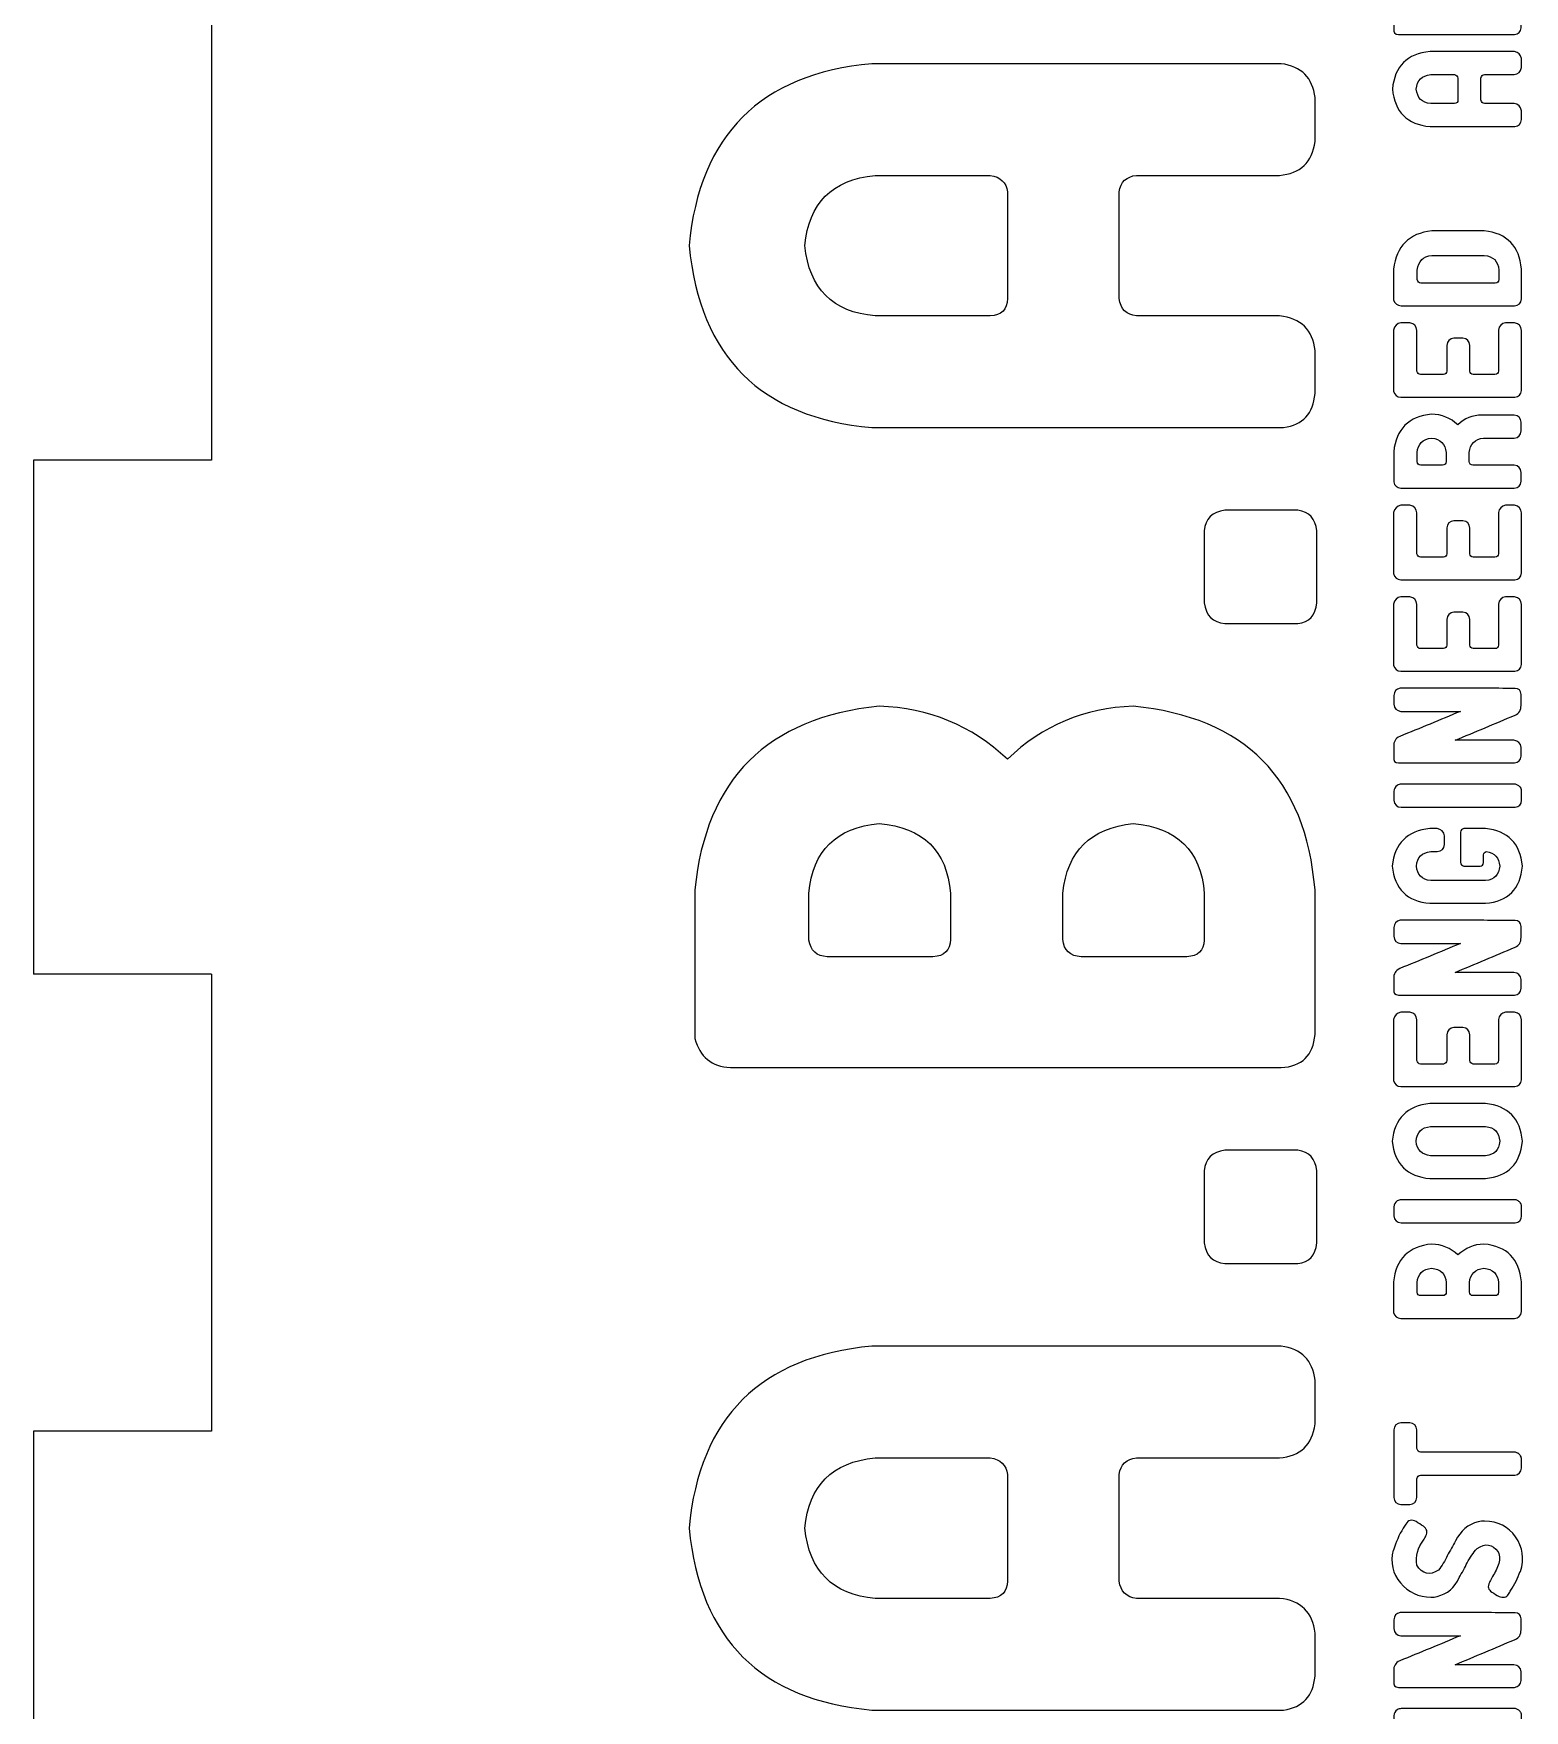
# Model space of a CAD drawing. Extents: x 10 to 273, y 8 to 192.
# Drawn here: x 72.91 to 98.9, y 128.54 to 157.78 of the extents above; entities that cross this region are included whole.
import ezdxf

# ---------------------------------------------------------------- set-up
doc = ezdxf.new("R2010")
doc.units = 0
doc.header["$MEASUREMENT"] = 0
doc.layers.add('LAYER_1', color=7, linetype='CONTINUOUS')

# ---------------------------------------------------------------- blocks, each defined once
blk = doc.blocks.new('BLOCK_4')
at = {"layer": 'LAYER_1', "color": 7}
for points in [[(76.008, 158.305), (76.008, 150.341)], [(76.008, 150.341), (72.908, 150.341)], [(72.908, 150.341), (72.908, 141.378)], [(76.008, 141.378), (72.908, 141.378)], [(76.008, 141.378), (76.008, 133.414)], [(76.008, 133.414), (72.908, 133.414)], [(72.908, 133.414), (72.908, 124.45)]]:
    blk.add_lwpolyline(points, dxfattribs=at)
blk = doc.blocks.new('BLOCK_8')
at = {"layer": 'LAYER_1', "color": 3}
for points, knots in [([(84.335, 154.081), (84.518, 156.013), (85.58, 157.07), (87.521, 157.253), (87.521, 157.253), (94.656, 157.253), (94.656, 157.253), (95.012, 157.204), (95.209, 157.007), (95.247, 156.661), (95.247, 156.661), (95.247, 155.897), (95.247, 155.897), (95.199, 155.532), (94.993, 155.335), (94.627, 155.306), (94.627, 155.306), (92.134, 155.306), (92.134, 155.306), (91.961, 155.287), (91.86, 155.191), (91.831, 155.018), (91.831, 155.018), (91.831, 153.159), (91.831, 153.159), (91.86, 152.976), (91.961, 152.875), (92.134, 152.856), (92.134, 152.856), (94.627, 152.856), (94.627, 152.856), (95.002, 152.817), (95.209, 152.616), (95.247, 152.251), (95.247, 152.251), (95.247, 151.501), (95.247, 151.501), (95.218, 151.155), (95.036, 150.958), (94.7, 150.91), (94.7, 150.91), (87.521, 150.91), (87.521, 150.91), (85.589, 151.083), (84.527, 152.14), (84.335, 154.081)], [0, 0, 0, 0, 1, 1, 1, 2, 2, 2, 3, 3, 3, 4, 4, 4, 5, 5, 5, 6, 6, 6, 7, 7, 7, 8, 8, 8, 9, 9, 9, 10, 10, 10, 11, 11, 11, 12, 12, 12, 13, 13, 13, 14, 14, 14, 15, 15, 15, 15]), ([(89.582, 155.306), (89.582, 155.306), (87.578, 155.306), (87.578, 155.306), (86.829, 155.229), (86.42, 154.821), (86.353, 154.081), (86.43, 153.331), (86.839, 152.923), (87.578, 152.856), (87.578, 152.856), (89.582, 152.856), (89.582, 152.856), (89.784, 152.865), (89.885, 152.966), (89.885, 153.159), (89.885, 153.159), (89.885, 155.018), (89.885, 155.018), (89.866, 155.181), (89.765, 155.278), (89.582, 155.306)], [0, 0, 0, 0, 1, 1, 1, 2, 2, 2, 3, 3, 3, 4, 4, 4, 5, 5, 5, 6, 6, 6, 7, 7, 7, 7]), ([(94.945, 149.468), (95.146, 149.44), (95.257, 149.319), (95.276, 149.108), (95.276, 149.108), (95.276, 147.854), (95.276, 147.854), (95.257, 147.632), (95.146, 147.513), (94.945, 147.493), (94.945, 147.493), (93.676, 147.493), (93.676, 147.493), (93.465, 147.513), (93.345, 147.632), (93.316, 147.854), (93.316, 147.854), (93.316, 149.108), (93.316, 149.108), (93.335, 149.319), (93.455, 149.44), (93.676, 149.468), (93.676, 149.468), (94.945, 149.468), (94.945, 149.468)], [0, 0, 0, 0, 1, 1, 1, 2, 2, 2, 3, 3, 3, 4, 4, 4, 5, 5, 5, 6, 6, 6, 7, 7, 7, 8, 8, 8, 8]), ([(87.65, 146.052), (88.515, 146.023), (89.26, 145.715), (89.885, 145.129), (90.5, 145.715), (91.23, 146.023), (92.076, 146.052), (94.027, 145.86), (95.084, 144.793), (95.247, 142.852), (95.247, 142.852), (95.247, 140.329), (95.247, 140.329), (95.218, 139.963), (95.021, 139.771), (94.656, 139.752), (94.656, 139.752), (94.007, 139.752), (94.007, 139.752), (94.007, 139.752), (85.719, 139.752), (85.719, 139.752), (85.719, 139.752), (85.056, 139.752), (85.056, 139.752), (84.729, 139.771), (84.522, 139.94), (84.436, 140.257), (84.436, 140.257), (84.436, 142.852), (84.436, 142.852), (84.628, 144.783), (85.7, 145.85), (87.65, 146.052)], [0, 0, 0, 0, 1, 1, 1, 2, 2, 2, 3, 3, 3, 4, 4, 4, 5, 5, 5, 6, 6, 6, 7, 7, 7, 8, 8, 8, 9, 9, 9, 10, 10, 10, 11, 11, 11, 11]), ([(88.89, 142.794), (88.832, 143.534), (88.419, 143.937), (87.65, 144.005), (86.901, 143.937), (86.492, 143.534), (86.425, 142.794), (86.425, 142.794), (86.425, 141.972), (86.425, 141.972), (86.454, 141.789), (86.56, 141.694), (86.742, 141.684), (86.742, 141.684), (88.587, 141.684), (88.587, 141.684), (88.789, 141.694), (88.89, 141.794), (88.89, 141.987), (88.89, 141.987), (88.89, 142.794), (88.89, 142.794)], [0, 0, 0, 0, 1, 1, 1, 2, 2, 2, 3, 3, 3, 4, 4, 4, 5, 5, 5, 6, 6, 6, 7, 7, 7, 7]), ([(93.316, 142.794), (93.258, 143.534), (92.845, 143.937), (92.076, 144.005), (91.336, 143.928), (90.928, 143.524), (90.851, 142.794), (90.851, 142.794), (90.851, 141.987), (90.851, 141.987), (90.87, 141.794), (90.976, 141.694), (91.168, 141.684), (91.168, 141.684), (93.013, 141.684), (93.013, 141.684), (93.205, 141.694), (93.306, 141.789), (93.316, 141.972), (93.316, 141.972), (93.316, 142.794), (93.316, 142.794)], [0, 0, 0, 0, 1, 1, 1, 2, 2, 2, 3, 3, 3, 4, 4, 4, 5, 5, 5, 6, 6, 6, 7, 7, 7, 7]), ([(94.945, 138.311), (95.146, 138.282), (95.257, 138.162), (95.276, 137.95), (95.276, 137.95), (95.276, 136.696), (95.276, 136.696), (95.257, 136.475), (95.146, 136.355), (94.945, 136.336), (94.945, 136.336), (93.676, 136.336), (93.676, 136.336), (93.465, 136.355), (93.345, 136.475), (93.316, 136.696), (93.316, 136.696), (93.316, 137.95), (93.316, 137.95), (93.335, 138.162), (93.455, 138.282), (93.676, 138.311), (93.676, 138.311), (94.945, 138.311), (94.945, 138.311)], [0, 0, 0, 0, 1, 1, 1, 2, 2, 2, 3, 3, 3, 4, 4, 4, 5, 5, 5, 6, 6, 6, 7, 7, 7, 8, 8, 8, 8]), ([(84.335, 131.723), (84.518, 133.655), (85.58, 134.712), (87.521, 134.895), (87.521, 134.895), (94.656, 134.895), (94.656, 134.895), (95.012, 134.846), (95.209, 134.649), (95.247, 134.304), (95.247, 134.304), (95.247, 133.539), (95.247, 133.539), (95.199, 133.174), (94.993, 132.977), (94.627, 132.949), (94.627, 132.949), (92.134, 132.949), (92.134, 132.949), (91.961, 132.929), (91.86, 132.833), (91.831, 132.66), (91.831, 132.66), (91.831, 130.801), (91.831, 130.801), (91.86, 130.618), (91.961, 130.517), (92.134, 130.498), (92.134, 130.498), (94.627, 130.498), (94.627, 130.498), (95.002, 130.459), (95.209, 130.258), (95.247, 129.892), (95.247, 129.892), (95.247, 129.143), (95.247, 129.143), (95.218, 128.797), (95.036, 128.6), (94.7, 128.552), (94.7, 128.552), (87.521, 128.552), (87.521, 128.552), (85.589, 128.725), (84.527, 129.782), (84.335, 131.723)], [0, 0, 0, 0, 1, 1, 1, 2, 2, 2, 3, 3, 3, 4, 4, 4, 5, 5, 5, 6, 6, 6, 7, 7, 7, 8, 8, 8, 9, 9, 9, 10, 10, 10, 11, 11, 11, 12, 12, 12, 13, 13, 13, 14, 14, 14, 15, 15, 15, 15]), ([(89.582, 132.949), (89.582, 132.949), (87.578, 132.949), (87.578, 132.949), (86.829, 132.871), (86.42, 132.463), (86.353, 131.723), (86.43, 130.973), (86.839, 130.565), (87.578, 130.498), (87.578, 130.498), (89.582, 130.498), (89.582, 130.498), (89.784, 130.507), (89.885, 130.608), (89.885, 130.801), (89.885, 130.801), (89.885, 132.66), (89.885, 132.66), (89.866, 132.824), (89.765, 132.92), (89.582, 132.949)], [0, 0, 0, 0, 1, 1, 1, 2, 2, 2, 3, 3, 3, 4, 4, 4, 5, 5, 5, 6, 6, 6, 7, 7, 7, 7])]:
    blk.add_open_spline(points, degree=3, knots=knots, dxfattribs=at)
blk = doc.blocks.new('BLOCK_9')
at = {"layer": 'LAYER_1', "color": 3}
for points, knots in [([(98.734, 159.061), (98.803, 159.059), (98.838, 159.023), (98.838, 158.954), (98.838, 158.954), (98.838, 158.936), (98.838, 158.936), (98.838, 158.936), (98.838, 158.912), (98.838, 158.912), (98.838, 158.912), (98.838, 158.793), (98.838, 158.793), (98.838, 158.793), (98.838, 158.782), (98.838, 158.782), (98.838, 158.782), (98.838, 158.764), (98.838, 158.764), (98.842, 158.682), (98.807, 158.626), (98.734, 158.595), (98.386, 158.446), (98.037, 158.3), (97.689, 158.155), (97.689, 158.155), (98.499, 158.155), (98.499, 158.155), (98.499, 158.155), (98.713, 158.155), (98.713, 158.155), (98.79, 158.147), (98.832, 158.106), (98.838, 158.03), (98.838, 158.03), (98.838, 157.879), (98.838, 157.879), (98.832, 157.808), (98.794, 157.768), (98.725, 157.76), (98.725, 157.76), (96.715, 157.76), (96.715, 157.76), (96.715, 157.76), (96.7, 157.76), (96.7, 157.76), (96.641, 157.764), (96.614, 157.798), (96.62, 157.861), (96.62, 157.861), (96.62, 157.903), (96.62, 157.903), (96.62, 157.903), (96.62, 158.019), (96.62, 158.019), (96.62, 158.019), (96.62, 158.049), (96.62, 158.049), (96.614, 158.127), (96.649, 158.186), (96.724, 158.224), (97.078, 158.366), (97.43, 158.511), (97.781, 158.66), (97.781, 158.66), (96.745, 158.66), (96.745, 158.66), (96.672, 158.668), (96.63, 158.709), (96.62, 158.785), (96.62, 158.785), (96.62, 158.939), (96.62, 158.939), (96.626, 159.008), (96.664, 159.05), (96.733, 159.064), (96.733, 159.064), (97.288, 159.064), (97.288, 159.064), (97.288, 159.064), (98.188, 159.064), (98.188, 159.064), (98.366, 159.062), (98.543, 159.061), (98.719, 159.061), (98.719, 159.061), (98.734, 159.061), (98.734, 159.061)], [0, 0, 0, 0, 1, 1, 1, 2, 2, 2, 3, 3, 3, 4, 4, 4, 5, 5, 5, 6, 6, 6, 7, 7, 7, 8, 8, 8, 9, 9, 9, 10, 10, 10, 11, 11, 11, 12, 12, 12, 13, 13, 13, 14, 14, 14, 15, 15, 15, 16, 16, 16, 17, 17, 17, 18, 18, 18, 19, 19, 19, 20, 20, 20, 21, 21, 21, 22, 22, 22, 23, 23, 23, 24, 24, 24, 25, 25, 25, 26, 26, 26, 27, 27, 27, 28, 28, 28, 29, 29, 29, 29]), ([(96.596, 156.81), (96.634, 157.208), (96.853, 157.426), (97.252, 157.464), (97.252, 157.464), (98.722, 157.464), (98.722, 157.464), (98.795, 157.454), (98.836, 157.413), (98.844, 157.342), (98.844, 157.342), (98.844, 157.184), (98.844, 157.184), (98.834, 157.109), (98.791, 157.069), (98.716, 157.063), (98.716, 157.063), (98.202, 157.063), (98.202, 157.063), (98.167, 157.059), (98.146, 157.039), (98.14, 157.003), (98.14, 157.003), (98.14, 156.621), (98.14, 156.621), (98.146, 156.582), (98.167, 156.562), (98.202, 156.558), (98.202, 156.558), (98.716, 156.558), (98.716, 156.558), (98.793, 156.55), (98.836, 156.508), (98.844, 156.433), (98.844, 156.433), (98.844, 156.279), (98.844, 156.279), (98.838, 156.208), (98.8, 156.167), (98.731, 156.157), (98.731, 156.157), (97.252, 156.157), (97.252, 156.157), (96.854, 156.193), (96.636, 156.411), (96.596, 156.81)], [0, 0, 0, 0, 1, 1, 1, 2, 2, 2, 3, 3, 3, 4, 4, 4, 5, 5, 5, 6, 6, 6, 7, 7, 7, 8, 8, 8, 9, 9, 9, 10, 10, 10, 11, 11, 11, 12, 12, 12, 13, 13, 13, 14, 14, 14, 15, 15, 15, 15]), ([(97.677, 157.063), (97.677, 157.063), (97.264, 157.063), (97.264, 157.063), (97.11, 157.047), (97.026, 156.963), (97.012, 156.81), (97.028, 156.656), (97.112, 156.572), (97.264, 156.558), (97.264, 156.558), (97.677, 156.558), (97.677, 156.558), (97.719, 156.56), (97.739, 156.581), (97.739, 156.621), (97.739, 156.621), (97.739, 157.003), (97.739, 157.003), (97.735, 157.037), (97.715, 157.057), (97.677, 157.063)], [0, 0, 0, 0, 1, 1, 1, 2, 2, 2, 3, 3, 3, 4, 4, 4, 5, 5, 5, 6, 6, 6, 7, 7, 7, 7]), ([(97.282, 154.34), (97.282, 154.34), (97.291, 154.34), (97.291, 154.34), (97.291, 154.34), (98.196, 154.34), (98.196, 154.34), (98.598, 154.294), (98.814, 154.072), (98.844, 153.672), (98.844, 153.672), (98.844, 153.153), (98.844, 153.153), (98.838, 153.076), (98.798, 153.036), (98.725, 153.034), (98.725, 153.034), (98.597, 153.034), (98.597, 153.034), (98.597, 153.034), (96.881, 153.034), (96.881, 153.034), (96.881, 153.034), (96.751, 153.034), (96.751, 153.034), (96.682, 153.036), (96.637, 153.069), (96.617, 153.132), (96.617, 153.132), (96.617, 153.672), (96.617, 153.672), (96.664, 154.072), (96.886, 154.294), (97.282, 154.34)], [0, 0, 0, 0, 1, 1, 1, 2, 2, 2, 3, 3, 3, 4, 4, 4, 5, 5, 5, 6, 6, 6, 7, 7, 7, 8, 8, 8, 9, 9, 9, 10, 10, 10, 11, 11, 11, 11]), ([(98.196, 153.91), (98.196, 153.91), (97.282, 153.91), (97.282, 153.91), (97.132, 153.898), (97.048, 153.813), (97.03, 153.654), (97.03, 153.654), (97.03, 153.488), (97.03, 153.488), (97.035, 153.448), (97.056, 153.428), (97.092, 153.428), (97.092, 153.428), (98.389, 153.428), (98.389, 153.428), (98.429, 153.431), (98.45, 153.451), (98.452, 153.491), (98.452, 153.491), (98.452, 153.654), (98.452, 153.654), (98.44, 153.813), (98.355, 153.898), (98.196, 153.91)], [0, 0, 0, 0, 1, 1, 1, 2, 2, 2, 3, 3, 3, 4, 4, 4, 5, 5, 5, 6, 6, 6, 7, 7, 7, 8, 8, 8, 8]), ([(97.024, 151.894), (97.03, 151.856), (97.05, 151.835), (97.086, 151.832), (97.086, 151.832), (97.487, 151.832), (97.487, 151.832), (97.523, 151.838), (97.542, 151.858), (97.546, 151.894), (97.546, 151.894), (97.546, 152.342), (97.546, 152.342), (97.552, 152.417), (97.593, 152.459), (97.668, 152.467), (97.668, 152.467), (97.822, 152.467), (97.822, 152.467), (97.9, 152.459), (97.94, 152.416), (97.944, 152.339), (97.944, 152.339), (97.944, 151.894), (97.944, 151.894), (97.948, 151.858), (97.968, 151.838), (98.003, 151.832), (98.003, 151.832), (98.384, 151.832), (98.384, 151.832), (98.423, 151.835), (98.444, 151.856), (98.446, 151.894), (98.446, 151.894), (98.446, 152.609), (98.446, 152.609), (98.456, 152.681), (98.497, 152.723), (98.57, 152.737), (98.57, 152.737), (98.725, 152.737), (98.725, 152.737), (98.8, 152.723), (98.84, 152.678), (98.844, 152.603), (98.844, 152.603), (98.844, 151.558), (98.844, 151.558), (98.842, 151.485), (98.803, 151.445), (98.728, 151.44), (98.728, 151.44), (98.588, 151.44), (98.588, 151.44), (98.588, 151.44), (96.881, 151.44), (96.881, 151.44), (96.881, 151.44), (96.745, 151.44), (96.745, 151.44), (96.675, 151.442), (96.633, 151.477), (96.617, 151.546), (96.617, 151.546), (96.617, 152.609), (96.617, 152.609), (96.631, 152.681), (96.674, 152.723), (96.745, 152.737), (96.745, 152.737), (96.902, 152.737), (96.902, 152.737), (96.977, 152.723), (97.018, 152.678), (97.024, 152.603), (97.024, 152.603), (97.024, 151.894), (97.024, 151.894)], [0, 0, 0, 0, 1, 1, 1, 2, 2, 2, 3, 3, 3, 4, 4, 4, 5, 5, 5, 6, 6, 6, 7, 7, 7, 8, 8, 8, 9, 9, 9, 10, 10, 10, 11, 11, 11, 12, 12, 12, 13, 13, 13, 14, 14, 14, 15, 15, 15, 16, 16, 16, 17, 17, 17, 18, 18, 18, 19, 19, 19, 20, 20, 20, 21, 21, 21, 22, 22, 22, 23, 23, 23, 24, 24, 24, 25, 25, 25, 26, 26, 26, 26]), ([(97.736, 150.959), (97.853, 151.071), (97.993, 151.127), (98.155, 151.125), (98.155, 151.125), (98.719, 151.125), (98.719, 151.125), (98.796, 151.117), (98.837, 151.076), (98.841, 151.003), (98.841, 151.003), (98.841, 150.852), (98.841, 150.852), (98.837, 150.775), (98.796, 150.733), (98.719, 150.727), (98.719, 150.727), (98.185, 150.727), (98.185, 150.727), (98.032, 150.709), (97.949, 150.624), (97.935, 150.472), (97.935, 150.472), (97.935, 150.412), (97.935, 150.412), (97.935, 150.412), (97.935, 150.317), (97.935, 150.317), (97.939, 150.28), (97.96, 150.258), (97.998, 150.252), (97.998, 150.252), (98.719, 150.252), (98.719, 150.252), (98.796, 150.244), (98.837, 150.203), (98.841, 150.127), (98.841, 150.127), (98.841, 149.973), (98.841, 149.973), (98.835, 149.9), (98.794, 149.859), (98.719, 149.851), (98.719, 149.851), (97.935, 149.851), (97.935, 149.851), (97.935, 149.851), (97.531, 149.851), (97.531, 149.851), (97.531, 149.851), (96.745, 149.851), (96.745, 149.851), (96.675, 149.859), (96.634, 149.897), (96.62, 149.964), (96.62, 149.964), (96.62, 149.982), (96.62, 149.982), (96.62, 149.982), (96.62, 150.142), (96.62, 150.142), (96.62, 150.142), (96.62, 150.487), (96.62, 150.487), (96.66, 150.884), (96.879, 151.103), (97.279, 151.143), (97.455, 151.139), (97.608, 151.077), (97.736, 150.959)], [0, 0, 0, 0, 1, 1, 1, 2, 2, 2, 3, 3, 3, 4, 4, 4, 5, 5, 5, 6, 6, 6, 7, 7, 7, 8, 8, 8, 9, 9, 9, 10, 10, 10, 11, 11, 11, 12, 12, 12, 13, 13, 13, 14, 14, 14, 15, 15, 15, 16, 16, 16, 17, 17, 17, 18, 18, 18, 19, 19, 19, 20, 20, 20, 21, 21, 21, 22, 22, 22, 23, 23, 23, 23]), ([(97.531, 150.472), (97.518, 150.624), (97.433, 150.709), (97.279, 150.727), (97.125, 150.709), (97.04, 150.624), (97.027, 150.472), (97.027, 150.472), (97.027, 150.317), (97.027, 150.317), (97.031, 150.278), (97.052, 150.256), (97.089, 150.252), (97.089, 150.252), (97.469, 150.252), (97.469, 150.252), (97.509, 150.256), (97.53, 150.278), (97.531, 150.317), (97.531, 150.317), (97.531, 150.472), (97.531, 150.472)], [0, 0, 0, 0, 1, 1, 1, 2, 2, 2, 3, 3, 3, 4, 4, 4, 5, 5, 5, 6, 6, 6, 7, 7, 7, 7]), ([(97.024, 148.711), (97.03, 148.674), (97.05, 148.653), (97.086, 148.649), (97.086, 148.649), (97.487, 148.649), (97.487, 148.649), (97.523, 148.655), (97.542, 148.676), (97.546, 148.711), (97.546, 148.711), (97.546, 149.16), (97.546, 149.16), (97.552, 149.235), (97.593, 149.276), (97.668, 149.284), (97.668, 149.284), (97.822, 149.284), (97.822, 149.284), (97.9, 149.276), (97.94, 149.234), (97.944, 149.157), (97.944, 149.157), (97.944, 148.711), (97.944, 148.711), (97.948, 148.676), (97.968, 148.655), (98.003, 148.649), (98.003, 148.649), (98.384, 148.649), (98.384, 148.649), (98.423, 148.653), (98.444, 148.674), (98.446, 148.711), (98.446, 148.711), (98.446, 149.427), (98.446, 149.427), (98.456, 149.498), (98.497, 149.54), (98.57, 149.554), (98.57, 149.554), (98.725, 149.554), (98.725, 149.554), (98.8, 149.54), (98.84, 149.496), (98.844, 149.421), (98.844, 149.421), (98.844, 148.376), (98.844, 148.376), (98.842, 148.303), (98.803, 148.263), (98.728, 148.257), (98.728, 148.257), (98.588, 148.257), (98.588, 148.257), (98.588, 148.257), (96.881, 148.257), (96.881, 148.257), (96.881, 148.257), (96.745, 148.257), (96.745, 148.257), (96.675, 148.259), (96.633, 148.294), (96.617, 148.364), (96.617, 148.364), (96.617, 149.427), (96.617, 149.427), (96.631, 149.498), (96.674, 149.54), (96.745, 149.554), (96.745, 149.554), (96.902, 149.554), (96.902, 149.554), (96.977, 149.54), (97.018, 149.496), (97.024, 149.421), (97.024, 149.421), (97.024, 148.711), (97.024, 148.711)], [0, 0, 0, 0, 1, 1, 1, 2, 2, 2, 3, 3, 3, 4, 4, 4, 5, 5, 5, 6, 6, 6, 7, 7, 7, 8, 8, 8, 9, 9, 9, 10, 10, 10, 11, 11, 11, 12, 12, 12, 13, 13, 13, 14, 14, 14, 15, 15, 15, 16, 16, 16, 17, 17, 17, 18, 18, 18, 19, 19, 19, 20, 20, 20, 21, 21, 21, 22, 22, 22, 23, 23, 23, 24, 24, 24, 25, 25, 25, 26, 26, 26, 26]), ([(97.024, 147.117), (97.03, 147.079), (97.05, 147.058), (97.086, 147.055), (97.086, 147.055), (97.487, 147.055), (97.487, 147.055), (97.523, 147.061), (97.542, 147.081), (97.546, 147.117), (97.546, 147.117), (97.546, 147.565), (97.546, 147.565), (97.552, 147.641), (97.593, 147.682), (97.668, 147.69), (97.668, 147.69), (97.822, 147.69), (97.822, 147.69), (97.9, 147.682), (97.94, 147.639), (97.944, 147.562), (97.944, 147.562), (97.944, 147.117), (97.944, 147.117), (97.948, 147.081), (97.968, 147.061), (98.003, 147.055), (98.003, 147.055), (98.384, 147.055), (98.384, 147.055), (98.423, 147.058), (98.444, 147.079), (98.446, 147.117), (98.446, 147.117), (98.446, 147.832), (98.446, 147.832), (98.456, 147.904), (98.497, 147.946), (98.57, 147.96), (98.57, 147.96), (98.725, 147.96), (98.725, 147.96), (98.8, 147.946), (98.84, 147.902), (98.844, 147.827), (98.844, 147.827), (98.844, 146.781), (98.844, 146.781), (98.842, 146.708), (98.803, 146.669), (98.728, 146.663), (98.728, 146.663), (98.588, 146.663), (98.588, 146.663), (98.588, 146.663), (96.881, 146.663), (96.881, 146.663), (96.881, 146.663), (96.745, 146.663), (96.745, 146.663), (96.675, 146.665), (96.633, 146.7), (96.617, 146.77), (96.617, 146.77), (96.617, 147.832), (96.617, 147.832), (96.631, 147.904), (96.674, 147.946), (96.745, 147.96), (96.745, 147.96), (96.902, 147.96), (96.902, 147.96), (96.977, 147.946), (97.018, 147.902), (97.024, 147.827), (97.024, 147.827), (97.024, 147.117), (97.024, 147.117)], [0, 0, 0, 0, 1, 1, 1, 2, 2, 2, 3, 3, 3, 4, 4, 4, 5, 5, 5, 6, 6, 6, 7, 7, 7, 8, 8, 8, 9, 9, 9, 10, 10, 10, 11, 11, 11, 12, 12, 12, 13, 13, 13, 14, 14, 14, 15, 15, 15, 16, 16, 16, 17, 17, 17, 18, 18, 18, 19, 19, 19, 20, 20, 20, 21, 21, 21, 22, 22, 22, 23, 23, 23, 24, 24, 24, 25, 25, 25, 26, 26, 26, 26]), ([(98.734, 146.363), (98.803, 146.361), (98.838, 146.325), (98.838, 146.256), (98.838, 146.256), (98.838, 146.238), (98.838, 146.238), (98.838, 146.238), (98.838, 146.214), (98.838, 146.214), (98.838, 146.214), (98.838, 146.096), (98.838, 146.096), (98.838, 146.096), (98.838, 146.084), (98.838, 146.084), (98.838, 146.084), (98.838, 146.066), (98.838, 146.066), (98.842, 145.985), (98.807, 145.928), (98.734, 145.897), (98.386, 145.748), (98.037, 145.602), (97.689, 145.457), (97.689, 145.457), (98.499, 145.457), (98.499, 145.457), (98.499, 145.457), (98.713, 145.457), (98.713, 145.457), (98.79, 145.449), (98.832, 145.408), (98.838, 145.332), (98.838, 145.332), (98.838, 145.181), (98.838, 145.181), (98.832, 145.11), (98.794, 145.07), (98.725, 145.063), (98.725, 145.063), (96.715, 145.063), (96.715, 145.063), (96.715, 145.063), (96.7, 145.063), (96.7, 145.063), (96.641, 145.066), (96.614, 145.1), (96.62, 145.163), (96.62, 145.163), (96.62, 145.205), (96.62, 145.205), (96.62, 145.205), (96.62, 145.321), (96.62, 145.321), (96.62, 145.321), (96.62, 145.351), (96.62, 145.351), (96.614, 145.429), (96.649, 145.488), (96.724, 145.526), (97.078, 145.668), (97.43, 145.813), (97.781, 145.962), (97.781, 145.962), (96.745, 145.962), (96.745, 145.962), (96.672, 145.97), (96.63, 146.012), (96.62, 146.087), (96.62, 146.087), (96.62, 146.241), (96.62, 146.241), (96.626, 146.31), (96.664, 146.352), (96.733, 146.366), (96.733, 146.366), (97.288, 146.366), (97.288, 146.366), (97.288, 146.366), (98.188, 146.366), (98.188, 146.366), (98.366, 146.364), (98.543, 146.363), (98.719, 146.363), (98.719, 146.363), (98.734, 146.363), (98.734, 146.363)], [0, 0, 0, 0, 1, 1, 1, 2, 2, 2, 3, 3, 3, 4, 4, 4, 5, 5, 5, 6, 6, 6, 7, 7, 7, 8, 8, 8, 9, 9, 9, 10, 10, 10, 11, 11, 11, 12, 12, 12, 13, 13, 13, 14, 14, 14, 15, 15, 15, 16, 16, 16, 17, 17, 17, 18, 18, 18, 19, 19, 19, 20, 20, 20, 21, 21, 21, 22, 22, 22, 23, 23, 23, 24, 24, 24, 25, 25, 25, 26, 26, 26, 27, 27, 27, 28, 28, 28, 29, 29, 29, 29]), ([(96.751, 144.691), (96.751, 144.691), (98.505, 144.691), (98.505, 144.691), (98.505, 144.691), (98.725, 144.691), (98.725, 144.691), (98.725, 144.691), (98.74, 144.691), (98.74, 144.691), (98.759, 144.687), (98.776, 144.68), (98.79, 144.671), (98.808, 144.661), (98.822, 144.648), (98.832, 144.632), (98.832, 144.632), (98.832, 144.629), (98.832, 144.629), (98.832, 144.625), (98.833, 144.624), (98.835, 144.626), (98.843, 144.606), (98.847, 144.586), (98.847, 144.566), (98.847, 144.566), (98.847, 144.412), (98.847, 144.412), (98.845, 144.339), (98.807, 144.298), (98.734, 144.291), (98.734, 144.291), (96.748, 144.291), (96.748, 144.291), (96.674, 144.294), (96.632, 144.335), (96.62, 144.412), (96.62, 144.412), (96.62, 144.566), (96.62, 144.566), (96.624, 144.61), (96.645, 144.645), (96.682, 144.671), (96.704, 144.685), (96.727, 144.691), (96.751, 144.691)], [0, 0, 0, 0, 1, 1, 1, 2, 2, 2, 3, 3, 3, 4, 4, 4, 5, 5, 5, 6, 6, 6, 7, 7, 7, 8, 8, 8, 9, 9, 9, 10, 10, 10, 11, 11, 11, 12, 12, 12, 13, 13, 13, 14, 14, 14, 15, 15, 15, 15]), ([(97.505, 143.64), (97.497, 143.565), (97.454, 143.524), (97.377, 143.516), (97.377, 143.516), (97.264, 143.516), (97.264, 143.516), (97.112, 143.5), (97.029, 143.417), (97.015, 143.266), (97.029, 143.11), (97.112, 143.026), (97.264, 143.014), (97.264, 143.014), (98.22, 143.014), (98.22, 143.014), (98.375, 143.026), (98.457, 143.11), (98.467, 143.266), (98.457, 143.411), (98.379, 143.494), (98.232, 143.516), (98.202, 143.508), (98.186, 143.49), (98.182, 143.462), (98.182, 143.462), (98.182, 143.326), (98.182, 143.326), (98.18, 143.288), (98.161, 143.268), (98.125, 143.266), (98.125, 143.266), (97.84, 143.266), (97.84, 143.266), (97.806, 143.27), (97.788, 143.29), (97.784, 143.326), (97.784, 143.326), (97.784, 143.857), (97.784, 143.857), (97.788, 143.889), (97.806, 143.909), (97.84, 143.919), (97.84, 143.919), (98.092, 143.919), (98.092, 143.919), (98.092, 143.919), (98.182, 143.919), (98.182, 143.919), (98.182, 143.919), (98.217, 143.919), (98.217, 143.919), (98.609, 143.876), (98.825, 143.658), (98.864, 143.266), (98.829, 142.866), (98.613, 142.649), (98.217, 142.616), (98.217, 142.616), (97.249, 142.616), (97.249, 142.616), (96.854, 142.649), (96.635, 142.866), (96.593, 143.266), (96.635, 143.66), (96.854, 143.878), (97.249, 143.919), (97.249, 143.919), (97.374, 143.919), (97.374, 143.919), (97.451, 143.907), (97.495, 143.865), (97.505, 143.792), (97.505, 143.792), (97.505, 143.64), (97.505, 143.64)], [0, 0, 0, 0, 1, 1, 1, 2, 2, 2, 3, 3, 3, 4, 4, 4, 5, 5, 5, 6, 6, 6, 7, 7, 7, 8, 8, 8, 9, 9, 9, 10, 10, 10, 11, 11, 11, 12, 12, 12, 13, 13, 13, 14, 14, 14, 15, 15, 15, 16, 16, 16, 17, 17, 17, 18, 18, 18, 19, 19, 19, 20, 20, 20, 21, 21, 21, 22, 22, 22, 23, 23, 23, 24, 24, 24, 25, 25, 25, 25]), ([(98.734, 142.316), (98.803, 142.314), (98.838, 142.278), (98.838, 142.21), (98.838, 142.21), (98.838, 142.191), (98.838, 142.191), (98.838, 142.191), (98.838, 142.168), (98.838, 142.168), (98.838, 142.168), (98.838, 142.049), (98.838, 142.049), (98.838, 142.049), (98.838, 142.037), (98.838, 142.037), (98.838, 142.037), (98.838, 142.019), (98.838, 142.019), (98.842, 141.938), (98.807, 141.882), (98.734, 141.85), (98.386, 141.702), (98.037, 141.555), (97.689, 141.411), (97.689, 141.411), (98.499, 141.411), (98.499, 141.411), (98.499, 141.411), (98.713, 141.411), (98.713, 141.411), (98.79, 141.403), (98.832, 141.361), (98.838, 141.286), (98.838, 141.286), (98.838, 141.134), (98.838, 141.134), (98.832, 141.063), (98.794, 141.024), (98.725, 141.016), (98.725, 141.016), (96.715, 141.016), (96.715, 141.016), (96.715, 141.016), (96.7, 141.016), (96.7, 141.016), (96.641, 141.02), (96.614, 141.053), (96.62, 141.117), (96.62, 141.117), (96.62, 141.158), (96.62, 141.158), (96.62, 141.158), (96.62, 141.274), (96.62, 141.274), (96.62, 141.274), (96.62, 141.304), (96.62, 141.304), (96.614, 141.383), (96.649, 141.441), (96.724, 141.479), (97.078, 141.621), (97.43, 141.767), (97.781, 141.916), (97.781, 141.916), (96.745, 141.916), (96.745, 141.916), (96.672, 141.923), (96.63, 141.965), (96.62, 142.04), (96.62, 142.04), (96.62, 142.194), (96.62, 142.194), (96.626, 142.264), (96.664, 142.305), (96.733, 142.319), (96.733, 142.319), (97.288, 142.319), (97.288, 142.319), (97.288, 142.319), (98.188, 142.319), (98.188, 142.319), (98.366, 142.317), (98.543, 142.316), (98.719, 142.316), (98.719, 142.316), (98.734, 142.316), (98.734, 142.316)], [0, 0, 0, 0, 1, 1, 1, 2, 2, 2, 3, 3, 3, 4, 4, 4, 5, 5, 5, 6, 6, 6, 7, 7, 7, 8, 8, 8, 9, 9, 9, 10, 10, 10, 11, 11, 11, 12, 12, 12, 13, 13, 13, 14, 14, 14, 15, 15, 15, 16, 16, 16, 17, 17, 17, 18, 18, 18, 19, 19, 19, 20, 20, 20, 21, 21, 21, 22, 22, 22, 23, 23, 23, 24, 24, 24, 25, 25, 25, 26, 26, 26, 27, 27, 27, 28, 28, 28, 29, 29, 29, 29]), ([(97.024, 139.876), (97.03, 139.838), (97.05, 139.817), (97.086, 139.813), (97.086, 139.813), (97.487, 139.813), (97.487, 139.813), (97.523, 139.819), (97.542, 139.84), (97.546, 139.876), (97.546, 139.876), (97.546, 140.324), (97.546, 140.324), (97.552, 140.399), (97.593, 140.441), (97.668, 140.449), (97.668, 140.449), (97.822, 140.449), (97.822, 140.449), (97.9, 140.441), (97.94, 140.398), (97.944, 140.321), (97.944, 140.321), (97.944, 139.876), (97.944, 139.876), (97.948, 139.84), (97.968, 139.819), (98.003, 139.813), (98.003, 139.813), (98.384, 139.813), (98.384, 139.813), (98.423, 139.817), (98.444, 139.838), (98.446, 139.876), (98.446, 139.876), (98.446, 140.591), (98.446, 140.591), (98.456, 140.663), (98.497, 140.705), (98.57, 140.719), (98.57, 140.719), (98.725, 140.719), (98.725, 140.719), (98.8, 140.705), (98.84, 140.661), (98.844, 140.585), (98.844, 140.585), (98.844, 139.54), (98.844, 139.54), (98.842, 139.467), (98.803, 139.428), (98.728, 139.422), (98.728, 139.422), (98.588, 139.422), (98.588, 139.422), (98.588, 139.422), (96.881, 139.422), (96.881, 139.422), (96.881, 139.422), (96.745, 139.422), (96.745, 139.422), (96.675, 139.424), (96.633, 139.459), (96.617, 139.529), (96.617, 139.529), (96.617, 140.591), (96.617, 140.591), (96.631, 140.663), (96.674, 140.705), (96.745, 140.719), (96.745, 140.719), (96.902, 140.719), (96.902, 140.719), (96.977, 140.705), (97.018, 140.661), (97.024, 140.585), (97.024, 140.585), (97.024, 139.876), (97.024, 139.876)], [0, 0, 0, 0, 1, 1, 1, 2, 2, 2, 3, 3, 3, 4, 4, 4, 5, 5, 5, 6, 6, 6, 7, 7, 7, 8, 8, 8, 9, 9, 9, 10, 10, 10, 11, 11, 11, 12, 12, 12, 13, 13, 13, 14, 14, 14, 15, 15, 15, 16, 16, 16, 17, 17, 17, 18, 18, 18, 19, 19, 19, 20, 20, 20, 21, 21, 21, 22, 22, 22, 23, 23, 23, 24, 24, 24, 25, 25, 25, 26, 26, 26, 26]), ([(96.593, 138.468), (96.633, 138.866), (96.852, 139.085), (97.249, 139.124), (97.249, 139.124), (98.217, 139.124), (98.217, 139.124), (98.613, 139.083), (98.829, 138.864), (98.864, 138.468), (98.827, 138.073), (98.611, 137.856), (98.217, 137.818), (98.217, 137.818), (97.249, 137.818), (97.249, 137.818), (96.852, 137.852), (96.633, 138.069), (96.593, 138.468)], [0, 0, 0, 0, 1, 1, 1, 2, 2, 2, 3, 3, 3, 4, 4, 4, 5, 5, 5, 6, 6, 6, 6]), ([(98.22, 138.724), (98.22, 138.724), (97.261, 138.724), (97.261, 138.724), (97.107, 138.708), (97.023, 138.623), (97.009, 138.468), (97.025, 138.314), (97.109, 138.23), (97.261, 138.216), (97.261, 138.216), (98.22, 138.216), (98.22, 138.216), (98.375, 138.23), (98.457, 138.314), (98.467, 138.468), (98.457, 138.623), (98.375, 138.708), (98.22, 138.724)], [0, 0, 0, 0, 1, 1, 1, 2, 2, 2, 3, 3, 3, 4, 4, 4, 5, 5, 5, 6, 6, 6, 6]), ([(96.751, 137.447), (96.751, 137.447), (98.505, 137.447), (98.505, 137.447), (98.505, 137.447), (98.725, 137.447), (98.725, 137.447), (98.725, 137.447), (98.74, 137.447), (98.74, 137.447), (98.759, 137.443), (98.776, 137.436), (98.79, 137.426), (98.808, 137.417), (98.822, 137.404), (98.832, 137.388), (98.832, 137.388), (98.832, 137.385), (98.832, 137.385), (98.832, 137.381), (98.833, 137.38), (98.835, 137.382), (98.843, 137.362), (98.847, 137.342), (98.847, 137.322), (98.847, 137.322), (98.847, 137.168), (98.847, 137.168), (98.845, 137.095), (98.807, 137.054), (98.734, 137.046), (98.734, 137.046), (96.748, 137.046), (96.748, 137.046), (96.674, 137.05), (96.632, 137.091), (96.62, 137.168), (96.62, 137.168), (96.62, 137.322), (96.62, 137.322), (96.624, 137.366), (96.645, 137.401), (96.682, 137.426), (96.704, 137.44), (96.727, 137.447), (96.751, 137.447)], [0, 0, 0, 0, 1, 1, 1, 2, 2, 2, 3, 3, 3, 4, 4, 4, 5, 5, 5, 6, 6, 6, 7, 7, 7, 8, 8, 8, 9, 9, 9, 10, 10, 10, 11, 11, 11, 12, 12, 12, 13, 13, 13, 14, 14, 14, 15, 15, 15, 15]), ([(97.279, 136.675), (97.457, 136.669), (97.611, 136.606), (97.739, 136.485), (97.866, 136.606), (98.016, 136.669), (98.191, 136.675), (98.592, 136.636), (98.81, 136.416), (98.844, 136.016), (98.844, 136.016), (98.844, 135.497), (98.844, 135.497), (98.838, 135.421), (98.797, 135.382), (98.722, 135.378), (98.722, 135.378), (98.588, 135.378), (98.588, 135.378), (98.588, 135.378), (96.881, 135.378), (96.881, 135.378), (96.881, 135.378), (96.745, 135.378), (96.745, 135.378), (96.677, 135.382), (96.635, 135.416), (96.617, 135.482), (96.617, 135.482), (96.617, 136.016), (96.617, 136.016), (96.657, 136.414), (96.877, 136.634), (97.279, 136.675)], [0, 0, 0, 0, 1, 1, 1, 2, 2, 2, 3, 3, 3, 4, 4, 4, 5, 5, 5, 6, 6, 6, 7, 7, 7, 8, 8, 8, 9, 9, 9, 10, 10, 10, 11, 11, 11, 11]), ([(97.535, 136.004), (97.523, 136.157), (97.438, 136.24), (97.279, 136.254), (97.125, 136.24), (97.04, 136.157), (97.027, 136.004), (97.027, 136.004), (97.027, 135.835), (97.027, 135.835), (97.033, 135.797), (97.054, 135.778), (97.092, 135.776), (97.092, 135.776), (97.472, 135.776), (97.472, 135.776), (97.514, 135.778), (97.535, 135.799), (97.535, 135.838), (97.535, 135.838), (97.535, 136.004), (97.535, 136.004)], [0, 0, 0, 0, 1, 1, 1, 2, 2, 2, 3, 3, 3, 4, 4, 4, 5, 5, 5, 6, 6, 6, 7, 7, 7, 7]), ([(98.446, 136.004), (98.434, 136.157), (98.349, 136.24), (98.191, 136.254), (98.038, 136.238), (97.954, 136.155), (97.938, 136.004), (97.938, 136.004), (97.938, 135.838), (97.938, 135.838), (97.942, 135.799), (97.964, 135.778), (98.003, 135.776), (98.003, 135.776), (98.384, 135.776), (98.384, 135.776), (98.423, 135.778), (98.444, 135.797), (98.446, 135.835), (98.446, 135.835), (98.446, 136.004), (98.446, 136.004)], [0, 0, 0, 0, 1, 1, 1, 2, 2, 2, 3, 3, 3, 4, 4, 4, 5, 5, 5, 6, 6, 6, 7, 7, 7, 7]), ([(96.62, 133.436), (96.63, 133.509), (96.672, 133.551), (96.745, 133.561), (96.745, 133.561), (96.899, 133.561), (96.899, 133.561), (96.974, 133.551), (97.016, 133.509), (97.024, 133.436), (97.024, 133.436), (97.024, 133.113), (97.024, 133.113), (97.03, 133.073), (97.05, 133.052), (97.086, 133.05), (97.155, 133.048), (97.224, 133.047), (97.291, 133.047), (97.768, 133.047), (98.244, 133.047), (98.719, 133.047), (98.719, 133.047), (98.74, 133.047), (98.74, 133.047), (98.758, 133.041), (98.774, 133.034), (98.787, 133.027), (98.805, 133.015), (98.818, 133.002), (98.826, 132.988), (98.828, 132.984), (98.83, 132.983), (98.832, 132.985), (98.832, 132.985), (98.832, 132.982), (98.832, 132.982), (98.842, 132.962), (98.846, 132.943), (98.844, 132.923), (98.844, 132.923), (98.844, 132.768), (98.844, 132.768), (98.838, 132.699), (98.8, 132.658), (98.731, 132.646), (98.731, 132.646), (97.086, 132.646), (97.086, 132.646), (97.05, 132.643), (97.03, 132.622), (97.024, 132.584), (97.024, 132.584), (97.024, 132.258), (97.024, 132.258), (97.016, 132.183), (96.974, 132.142), (96.899, 132.136), (96.899, 132.136), (96.745, 132.136), (96.745, 132.136), (96.672, 132.142), (96.63, 132.183), (96.62, 132.258), (96.62, 132.258), (96.62, 133.436), (96.62, 133.436)], [0, 0, 0, 0, 1, 1, 1, 2, 2, 2, 3, 3, 3, 4, 4, 4, 5, 5, 5, 6, 6, 6, 7, 7, 7, 8, 8, 8, 9, 9, 9, 10, 10, 10, 11, 11, 11, 12, 12, 12, 13, 13, 13, 14, 14, 14, 15, 15, 15, 16, 16, 16, 17, 17, 17, 18, 18, 18, 19, 19, 19, 20, 20, 20, 21, 21, 21, 22, 22, 22, 22]), ([(98.092, 131.833), (98.132, 131.841), (98.168, 131.845), (98.199, 131.845), (98.199, 131.845), (98.202, 131.845), (98.202, 131.845), (98.436, 131.841), (98.616, 131.749), (98.743, 131.569), (98.869, 131.389), (98.898, 131.189), (98.829, 130.969), (98.829, 130.969), (98.823, 130.969), (98.823, 130.969), (98.781, 130.849), (98.727, 130.739), (98.66, 130.639), (98.648, 130.618), (98.635, 130.595), (98.621, 130.571), (98.583, 130.516), (98.528, 130.503), (98.455, 130.533), (98.415, 130.555), (98.374, 130.579), (98.33, 130.607), (98.267, 130.648), (98.252, 130.705), (98.286, 130.776), (98.299, 130.798), (98.313, 130.825), (98.327, 130.856), (98.371, 130.923), (98.409, 130.996), (98.441, 131.075), (98.474, 131.153), (98.473, 131.231), (98.44, 131.311), (98.339, 131.449), (98.216, 131.468), (98.072, 131.367), (98.006, 131.294), (97.949, 131.211), (97.9, 131.118), (97.858, 131.033), (97.811, 130.947), (97.76, 130.862), (97.683, 130.684), (97.555, 130.574), (97.377, 130.533), (97.339, 130.521), (97.304, 130.516), (97.27, 130.518), (97.27, 130.518), (97.267, 130.518), (97.267, 130.518), (97.053, 130.52), (96.877, 130.603), (96.739, 130.767), (96.6, 130.931), (96.557, 131.122), (96.608, 131.34), (96.608, 131.34), (96.614, 131.34), (96.614, 131.34), (96.656, 131.477), (96.713, 131.605), (96.786, 131.723), (96.786, 131.723), (96.786, 131.72), (96.786, 131.72), (96.802, 131.744), (96.816, 131.769), (96.828, 131.794), (96.873, 131.864), (96.934, 131.877), (97.009, 131.836), (97.05, 131.808), (97.093, 131.782), (97.137, 131.756), (97.2, 131.712), (97.215, 131.656), (97.181, 131.587), (97.167, 131.565), (97.153, 131.54), (97.14, 131.512), (97.039, 131.382), (96.999, 131.237), (97.021, 131.079), (97.118, 130.919), (97.244, 130.889), (97.398, 130.99), (97.461, 131.067), (97.513, 131.151), (97.552, 131.242), (97.6, 131.327), (97.648, 131.414), (97.698, 131.501), (97.781, 131.676), (97.913, 131.788), (98.092, 131.833)], [0, 0, 0, 0, 1, 1, 1, 2, 2, 2, 3, 3, 3, 4, 4, 4, 5, 5, 5, 6, 6, 6, 7, 7, 7, 8, 8, 8, 9, 9, 9, 10, 10, 10, 11, 11, 11, 12, 12, 12, 13, 13, 13, 14, 14, 14, 15, 15, 15, 16, 16, 16, 17, 17, 17, 18, 18, 18, 19, 19, 19, 20, 20, 20, 21, 21, 21, 22, 22, 22, 23, 23, 23, 24, 24, 24, 25, 25, 25, 26, 26, 26, 27, 27, 27, 28, 28, 28, 29, 29, 29, 30, 30, 30, 31, 31, 31, 32, 32, 32, 33, 33, 33, 34, 34, 34, 34]), ([(98.734, 130.248), (98.803, 130.246), (98.838, 130.21), (98.838, 130.141), (98.838, 130.141), (98.838, 130.123), (98.838, 130.123), (98.838, 130.123), (98.838, 130.099), (98.838, 130.099), (98.838, 130.099), (98.838, 129.98), (98.838, 129.98), (98.838, 129.98), (98.838, 129.969), (98.838, 129.969), (98.838, 129.969), (98.838, 129.951), (98.838, 129.951), (98.842, 129.87), (98.807, 129.813), (98.734, 129.782), (98.386, 129.633), (98.037, 129.487), (97.689, 129.342), (97.689, 129.342), (98.499, 129.342), (98.499, 129.342), (98.499, 129.342), (98.713, 129.342), (98.713, 129.342), (98.79, 129.334), (98.832, 129.293), (98.838, 129.218), (98.838, 129.218), (98.838, 129.066), (98.838, 129.066), (98.832, 128.995), (98.794, 128.955), (98.725, 128.947), (98.725, 128.947), (96.715, 128.947), (96.715, 128.947), (96.715, 128.947), (96.7, 128.947), (96.7, 128.947), (96.641, 128.951), (96.614, 128.985), (96.62, 129.048), (96.62, 129.048), (96.62, 129.09), (96.62, 129.09), (96.62, 129.09), (96.62, 129.205), (96.62, 129.205), (96.62, 129.205), (96.62, 129.235), (96.62, 129.235), (96.614, 129.315), (96.649, 129.373), (96.724, 129.411), (97.078, 129.553), (97.43, 129.698), (97.781, 129.847), (97.781, 129.847), (96.745, 129.847), (96.745, 129.847), (96.672, 129.855), (96.63, 129.896), (96.62, 129.971), (96.62, 129.971), (96.62, 130.126), (96.62, 130.126), (96.626, 130.195), (96.664, 130.237), (96.733, 130.251), (96.733, 130.251), (97.288, 130.251), (97.288, 130.251), (97.288, 130.251), (98.188, 130.251), (98.188, 130.251), (98.366, 130.248), (98.543, 130.248), (98.719, 130.248), (98.719, 130.248), (98.734, 130.248), (98.734, 130.248)], [0, 0, 0, 0, 1, 1, 1, 2, 2, 2, 3, 3, 3, 4, 4, 4, 5, 5, 5, 6, 6, 6, 7, 7, 7, 8, 8, 8, 9, 9, 9, 10, 10, 10, 11, 11, 11, 12, 12, 12, 13, 13, 13, 14, 14, 14, 15, 15, 15, 16, 16, 16, 17, 17, 17, 18, 18, 18, 19, 19, 19, 20, 20, 20, 21, 21, 21, 22, 22, 22, 23, 23, 23, 24, 24, 24, 25, 25, 25, 26, 26, 26, 27, 27, 27, 28, 28, 28, 29, 29, 29, 29]), ([(96.751, 128.576), (96.751, 128.576), (98.505, 128.576), (98.505, 128.576), (98.505, 128.576), (98.725, 128.576), (98.725, 128.576), (98.725, 128.576), (98.74, 128.576), (98.74, 128.576), (98.759, 128.572), (98.776, 128.565), (98.79, 128.556), (98.808, 128.546), (98.822, 128.533), (98.832, 128.517), (98.832, 128.517), (98.832, 128.514), (98.832, 128.514), (98.832, 128.51), (98.833, 128.509), (98.835, 128.511), (98.843, 128.491), (98.847, 128.471), (98.847, 128.452), (98.847, 128.452), (98.847, 128.297), (98.847, 128.297), (98.845, 128.224), (98.807, 128.183), (98.734, 128.175), (98.734, 128.175), (96.748, 128.175), (96.748, 128.175), (96.674, 128.18), (96.632, 128.22), (96.62, 128.297), (96.62, 128.297), (96.62, 128.452), (96.62, 128.452), (96.624, 128.495), (96.645, 128.53), (96.682, 128.556), (96.704, 128.569), (96.727, 128.576), (96.751, 128.576)], [0, 0, 0, 0, 1, 1, 1, 2, 2, 2, 3, 3, 3, 4, 4, 4, 5, 5, 5, 6, 6, 6, 7, 7, 7, 8, 8, 8, 9, 9, 9, 10, 10, 10, 11, 11, 11, 12, 12, 12, 13, 13, 13, 14, 14, 14, 15, 15, 15, 15])]:
    blk.add_open_spline(points, degree=3, knots=knots, dxfattribs=at)

msp = doc.modelspace()

# ---------------------------------------------------------------- block references
at = {"layer": 'LAYER_1'}
for name in ['BLOCK_4', 'BLOCK_9', 'BLOCK_8']:
    msp.add_blockref(name, (0, 0), dxfattribs=at)

doc.saveas('drawing.dxf')
